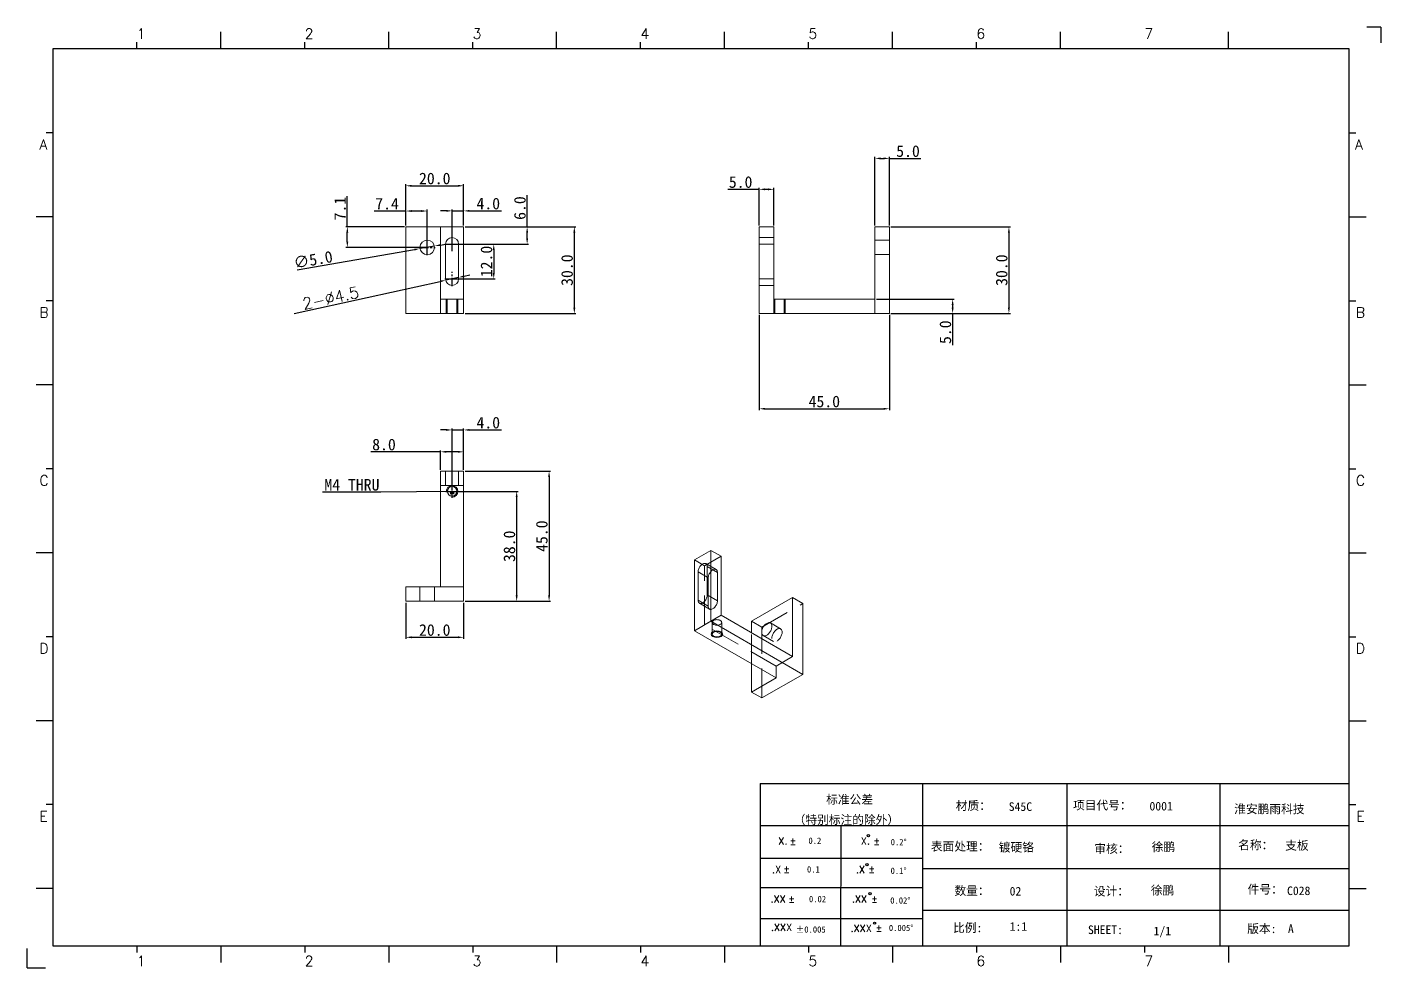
# Model space of a CAD drawing. Extents: x 83 to 30050, y -7164 to 695.
# Drawn here: x 17843.9 to 18312.3, y -1669.6 to -1344.2 of the extents above; entities that cross this region are included whole.
import ezdxf
from ezdxf.enums import TextEntityAlignment as Align

# ---------------------------------------------------------------- set-up
doc = ezdxf.new("R2010")
doc.units = 0
doc.header["$LTSCALE"] = 8
doc.header["$MEASUREMENT"] = 0
doc.header["$PDSIZE"] = 5
doc.linetypes.add('CENTER', pattern=[2, 1.25, -0.25, 0.25, -0.25])
doc.linetypes.add('HIDDEN', pattern=[1.905, 1.27, -0.635])
doc.layers.get('0').update_dxf_attribs({"linetype": 'CONTINUOUS'})
doc.layers.get('Defpoints').update_dxf_attribs({"linetype": 'CONTINUOUS'})
doc.layers.add('41', color=3, linetype='CONTINUOUS')
doc.layers.add('dim', color=82, linetype='CONTINUOUS', lineweight=9)
doc.layers.add('screw', color=33, linetype='CONTINUOUS', lineweight=13)
doc.styles.add('SIMPLEX', font='SIMPLEX')
doc.styles.get("Standard").update_dxf_attribs({"font": '', "height": 4})
doc.styles.add('TXT', font='txt.shx', dxfattribs={"bigfont": 'gbcbig.shx'})
doc.styles.get('Standard').set_extended_font_data('SimSun')
doc.dimstyles.new('ISO-25', dxfattribs={"dimtxt": 6, "dimasz": 2.5, "dimexe": 1.25, "dimexo": 0.625, "dimtad": 1, "dimdec": 1, "dimzin": 1, "dimdsep": 46, "dimtxsty": 'Standard', "dimcen": 2.5, "dimadec": 0, "dimazin": 0, "dimtm": 1e-09, "dimtfac": 1, "dimtdec": 1, "dimtmove": 0, "dimatfit": 3, "dimfxl": 1, "dimtolj": 1, "dimtzin": 0, "dimarcsym": 0})

# ---------------------------------------------------------------- blocks, each defined once
blk = doc.blocks.new('A$C0BB32EA6')
at = {"layer": '41'}
for p, q in [((90.21, 427.84), (90.21, 435.66)), ((168.4, 427.84), (168.4, 435.66)), ((168.4, 427.84), (168.4, 435.66)), ((168.4, 427.84), (168.4, 435.66)), ((246.58, 427.84), (246.58, 435.66)), ((246.58, 427.84), (246.58, 435.66)), ((324.77, 427.84), (324.77, 435.66)), ((402.96, 427.84), (402.96, 435.66)), ((481.15, 427.84), (481.15, 435.66)), ((559.34, 427.84), (559.34, 435.66)), ((51.11, 427.84), (51.11, 430.97)), ((129.3, 427.84), (129.3, 430.97)), ((129.3, 427.84), (129.3, 430.97)), ((129.3, 427.84), (129.3, 430.97)), ((207.49, 427.84), (207.49, 430.97)), ((207.49, 427.84), (207.49, 430.97)), ((285.68, 427.84), (285.68, 430.97)), ((363.87, 427.84), (363.87, 430.97)), ((442.06, 427.84), (442.06, 430.97)), ((615.63, 427.84), (12.02, 427.84)), ((12.02, 427.84), (12.02, 10.32)), ((615.63, 10.32), (615.63, 427.84)), ((12.02, 388.75), (8.89, 388.75)), ((615.63, 388.75), (618.76, 388.75)), ((12.02, 349.66), (4.2, 349.66)), ((615.63, 349.66), (623.45, 349.66)), ((12.02, 310.56), (8.89, 310.56)), ((615.63, 310.56), (618.76, 310.56)), ((12.02, 271.47), (4.2, 271.47)), ((615.63, 271.47), (623.45, 271.47)), ((12.02, 232.37), (8.89, 232.37)), ((615.63, 232.37), (618.76, 232.37)), ((12.02, 193.28), (4.2, 193.28)), ((615.63, 193.28), (623.45, 193.28)), ((12.02, 154.18), (8.89, 154.18)), ((615.63, 154.18), (618.76, 154.18)), ((12.02, 115.09), (4.2, 115.09)), ((615.63, 115.09), (623.45, 115.09)), ((341.34, 85.85), (615.63, 85.85)), ((341.34, 85.85), (341.34, 10.32)), ((416.87, 85.85), (416.87, 10.32)), ((484.16, 85.85), (484.16, 10.32)), ((555.4, 85.7), (555.4, 10.17)), ((12.02, 76), (8.89, 76)), ((615.63, 76), (618.76, 76)), ((615.63, 66.14), (341.34, 66.14)), ((378.86, 10.02), (379.1, 65.84)), ((341.34, 51.12), (416.87, 51.12)), ((615.63, 46.17), (416.87, 46.17)), ((12.02, 36.9), (4.2, 36.9)), ((341.34, 37.5), (401.12, 37.5)), ((341.34, 37.5), (416.87, 37.5)), ((615.63, 36.9), (623.45, 36.9)), ((615.63, 26.74), (416.87, 26.74)), ((341.34, 23.05), (401.87, 23.05)), ((341.34, 23.05), (401.87, 23.05)), ((341.34, 23.05), (401.87, 23.05)), ((341.34, 23.05), (401.87, 23.05)), ((341.34, 23.05), (401.87, 23.05)), ((341.34, 23.05), (416.87, 23.05)), ((12.02, 10.32), (615.63, 10.32)), ((51.11, 10.32), (51.11, 7.19)), ((90.21, 10.32), (90.21, 2.5)), ((129.3, 10.32), (129.3, 7.19)), ((168.4, 10.32), (168.4, 2.5)), ((207.49, 10.32), (207.49, 7.19)), ((246.58, 10.32), (246.58, 2.5)), ((285.68, 10.32), (285.68, 7.19)), ((324.77, 10.32), (324.77, 2.5)), ((326.34, 10.32), (401.87, 10.32)), ((363.87, 10.32), (363.87, 7.19)), ((402.96, 10.32), (402.96, 2.5)), ((442.06, 10.32), (442.06, 7.19)), ((481.15, 10.32), (481.15, 2.5)), ((520.24, 10.32), (520.24, 7.19)), ((559.34, 10.32), (559.34, 2.5))]:
    blk.add_line(p, q, dxfattribs=at)
at = {"layer": '41', "linetype": 'Continuous'}
for p, q in [((630.37, 437.94), (623.79, 437.94)), ((630.37, 437.94), (630.37, 430.59)), ((0, 0), (0, 8.98)), ((0, 0), (8.64, 0))]:
    blk.add_line(p, q, dxfattribs=at)
at = {"layer": '41'}
for centre in [(391.73, 61.61), (391.07, 48.04), (392.49, 34.54), (394.6, 20.83)]:
    blk.add_circle(centre, 0.516, dxfattribs=at)
at = {"layer": '41', "style": 'SIMPLEX'}
for s, height, p in [('1', 4.69, (51.11, 432.54)), ('2', 4.69, (129.3, 432.54)), ('3', 4.69, (207.49, 432.54)), ('4', 4.69, (285.68, 432.54)), ('5', 4.69, (363.87, 432.54)), ('6', 4.69, (442.06, 432.54)), ('7', 4.69, (520.24, 432.54)), ('A', 4.75, (5.76, 380.93)), ('A', 4.75, (618.27, 380.93)), ('B', 4.75, (5.76, 302.74)), ('B', 4.75, (618.72, 302.74)), ('C', 4.75, (5.76, 224.55)), ('C', 4.75, (618.72, 224.55)), ('D', 4.75, (5.76, 146.37)), ('D', 4.75, (618.72, 146.37)), ('E', 4.75, (5.76, 68.18)), ('E', 4.75, (618.95, 68.18)), ('X.', 3.284, (349.84, 57.49)), ('%%p', 3.284, (355.04, 57.36)), ('X.', 3.284, (388.21, 57.49)), ('%%p', 3.284, (394.07, 57.36)), ('.X', 3.284, (346.89, 44.16)), ('%%p', 3.284, (352.09, 44.33)), ('.X', 3.284, (385.9, 44.16)), ('%%p', 3.284, (391.76, 44.33)), ('.XX', 3.284, (346.2, 30.42)), ('%%p', 3.284, (354.44, 30.46)), ('.XX', 3.284, (384.11, 30.42)), ('%%p', 3.284, (393.01, 30.46)), ('.XXX', 3.284, (383.48, 16.83)), ('%%p', 3.284, (395.11, 16.95)), ('1', 4.69, (51.11, 0.87)), ('2', 4.69, (129.3, 0.87)), ('3', 4.69, (207.49, 0.87)), ('4', 4.69, (285.68, 0.87)), ('5', 4.69, (363.87, 0.87)), ('6', 4.69, (442.06, 0.87)), ('7', 4.69, (520.24, 0.87))]:
    blk.add_text(s, height=height, dxfattribs=at).set_placement(p)
at = {"layer": '41', "linetype": 'Continuous'}
for s, p in [('标准公差', (372.08, 76.36)), ('材质：', (432.42, 73.5)), ('项目代号：', (486.99, 73.71)), ('淮安鹏雨科技', (562.04, 71.96)), ('（特别标注的除外）', (356.94, 66.94)), ('表面处理：', (420.83, 54.55)), ('审核：', (496.9, 53.5)), ('名称：', (563.9, 55.18)), ('数量：', (431.79, 33.91)), ('设计：', (496.69, 33.7)), ('件号：', (568.32, 34.55)), ('比例:', (431.16, 16.65)), ('SHEET:', (493.95, 15.75)), ('1/1', (524.5, 15.18)), ('版本:', (568.11, 16.23))]:
    blk.add_text(s, height=4, dxfattribs=at).set_placement(p)
at = {"layer": '41'}
for s, p in [('0.2', (363.82, 57.75)), ('0.2%%D', (402.12, 57.11)), ('0.1', (363.14, 44.41)), ('0.1%%D', (402.07, 43.76)), ('0.02', (364.07, 30.58)), ('0.02%%D', (401.9, 29.93)), ('0.005%%D', (401.27, 17.16))]:
    blk.add_text(s, height=2.929, dxfattribs=at).set_placement(p)
at = {"layer": '41', "style": 'SIMPLEX'}
blk.add_text('.XXX', height=3.284, dxfattribs=at).set_placement((351.31, 18.87), align=Align.MIDDLE_CENTER)
at = {"layer": '41'}
blk.add_text('%%P0.005', height=2.929, dxfattribs=at).set_placement((364.87, 17.89), align=Align.MIDDLE_CENTER)
at = {"layer": '41', "linetype": 'Continuous'}
for tag, p in [('材质', (457.07, 73.08)), ('代号', (522.6, 73.29)), ('表面处理', (452.44, 54.13)), ('审核', (523.65, 54.34)), ('名称', (585.81, 54.97)), ('数量', (457.5, 33.7)), ('设计', (523.23, 34.13)), ('件号', (586.65, 33.91)), ('比例', (457.5, 17.28)), ('版本', (587.08, 16.23))]:
    blk.add_attdef(tag, p, '', height=4, dxfattribs=at)
blk = doc.blocks.new('*D804')
at = {"layer": 'Defpoints', "color": 0}
for p in [(17994.92, -1399.13), (17974.92, -1413.32), (17994.92, -1413.32)]:
    blk.add_point(p, dxfattribs=at)
at = {"layer": 'dim', "color": 0, "lineweight": -2}
for p, q in [((17974.92, -1412.82), (17974.92, -1398.63)), ((17976.92, -1399.13), (17992.92, -1399.13)), ((17994.92, -1412.82), (17994.92, -1398.63))]:
    blk.add_line(p, q, dxfattribs=at)
at = {"layer": 'dim', "color": 0}
for points in [[(17976.92, -1398.8), (17976.92, -1399.47), (17974.92, -1399.13)], [(17992.92, -1398.8), (17992.92, -1399.47), (17994.92, -1399.13)]]:
    blk.add_solid(points, dxfattribs=at)
at = {"layer": 'dim', "color": 0, "insert": (17984.92, -1396.63), "char_height": 4, "attachment_point": 5}
blk.add_mtext('\\A1;20.0', dxfattribs=at)
blk = doc.blocks.new('*D805')
at = {"layer": 'Defpoints', "color": 0}
for p in [(17994.92, -1413.32), (17994.92, -1443.32), (18033.21, -1443.32)]:
    blk.add_point(p, dxfattribs=at)
at = {"layer": 'dim', "color": 0, "lineweight": -2}
for p, q in [((17995.42, -1413.32), (18033.71, -1413.32)), ((18033.21, -1415.32), (18033.21, -1441.32)), ((17995.42, -1443.32), (18033.71, -1443.32))]:
    blk.add_line(p, q, dxfattribs=at)
at = {"layer": 'dim', "color": 0}
for points in [[(18032.88, -1415.32), (18033.55, -1415.32), (18033.21, -1413.32)], [(18032.88, -1441.32), (18033.55, -1441.32), (18033.21, -1443.32)]]:
    blk.add_solid(points, dxfattribs=at)
at = {"layer": 'dim', "color": 0, "insert": (18030.71, -1428.32), "char_height": 4, "attachment_point": 5, "rotation": 90}
blk.add_mtext('\\A1;30.0', dxfattribs=at)
blk = doc.blocks.new('*D806')
at = {"layer": 'Defpoints', "color": 0}
for p in [(17974.92, -1407.86), (17974.92, -1413.32), (17982.32, -1420.43)]:
    blk.add_point(p, dxfattribs=at)
at = {"layer": 'dim', "color": 0, "lineweight": -2}
for p, q in [((17974.92, -1407.86), (17963.94, -1407.86)), ((17974.92, -1412.82), (17974.92, -1407.36)), ((17980.32, -1407.86), (17976.92, -1407.86)), ((17982.32, -1419.93), (17982.32, -1407.36))]:
    blk.add_line(p, q, dxfattribs=at)
at = {"layer": 'dim', "color": 0}
for points in [[(17976.92, -1407.53), (17976.92, -1408.2), (17974.92, -1407.86)], [(17980.32, -1407.53), (17980.32, -1408.2), (17982.32, -1407.86)]]:
    blk.add_solid(points, dxfattribs=at)
at = {"layer": 'dim', "color": 0, "insert": (17968.43, -1405.36), "char_height": 4, "attachment_point": 5}
blk.add_mtext('\\A1;7.4', dxfattribs=at)
blk = doc.blocks.new('*D807')
at = {"layer": 'Defpoints', "color": 0}
for p in [(17954.68, -1413.32), (17974.92, -1413.32), (17982.32, -1420.43)]:
    blk.add_point(p, dxfattribs=at)
at = {"layer": 'dim', "color": 0, "lineweight": -2}
for p, q in [((17954.68, -1413.32), (17954.68, -1402.72)), ((17974.42, -1413.32), (17954.18, -1413.32)), ((17954.68, -1418.43), (17954.68, -1415.32)), ((17981.82, -1420.43), (17954.18, -1420.43))]:
    blk.add_line(p, q, dxfattribs=at)
at = {"layer": 'dim', "color": 0}
for points in [[(17954.34, -1415.32), (17955.01, -1415.32), (17954.68, -1413.32)], [(17954.34, -1418.43), (17955.01, -1418.43), (17954.68, -1420.43)]]:
    blk.add_solid(points, dxfattribs=at)
at = {"layer": 'dim', "color": 0, "insert": (17952.18, -1407.02), "char_height": 4, "attachment_point": 5, "rotation": 90}
blk.add_mtext('\\A1;7.1', dxfattribs=at)
blk = doc.blocks.new('*D808')
at = {"layer": 'Defpoints', "color": 0}
for p in [(17994.92, -1413.32), (18016.89, -1413.32), (17990.92, -1419.32)]:
    blk.add_point(p, dxfattribs=at)
at = {"layer": 'dim', "color": 0, "lineweight": -2}
for p, q in [((18016.89, -1413.32), (18016.89, -1402.35)), ((17995.42, -1413.32), (18017.39, -1413.32)), ((18016.89, -1417.32), (18016.89, -1415.32)), ((17991.42, -1419.32), (18017.39, -1419.32))]:
    blk.add_line(p, q, dxfattribs=at)
at = {"layer": 'dim', "color": 0}
for points in [[(18016.55, -1415.32), (18017.22, -1415.32), (18016.89, -1413.32)], [(18016.55, -1417.32), (18017.22, -1417.32), (18016.89, -1419.32)]]:
    blk.add_solid(points, dxfattribs=at)
at = {"layer": 'dim', "color": 0, "insert": (18014.39, -1406.84), "char_height": 4, "attachment_point": 5, "rotation": 90}
blk.add_mtext('\\A1;6.0', dxfattribs=at)
blk = doc.blocks.new('*D809')
at = {"layer": 'Defpoints', "color": 0}
for p in [(17990.92, -1419.32), (17990.92, -1431.32), (18005.33, -1431.32)]:
    blk.add_point(p, dxfattribs=at)
at = {"layer": 'dim', "color": 0, "lineweight": -2}
for p, q in [((17991.42, -1419.32), (18005.83, -1419.32)), ((18005.33, -1421.32), (18005.33, -1429.32)), ((17991.42, -1431.32), (18005.83, -1431.32))]:
    blk.add_line(p, q, dxfattribs=at)
at = {"layer": 'dim', "color": 0}
for points in [[(18005, -1421.32), (18005.66, -1421.32), (18005.33, -1419.32)], [(18005, -1429.32), (18005.66, -1429.32), (18005.33, -1431.32)]]:
    blk.add_solid(points, dxfattribs=at)
at = {"layer": 'dim', "color": 0, "insert": (18002.83, -1425.32), "char_height": 4, "attachment_point": 5, "rotation": 90}
blk.add_mtext('\\A1;12.0', dxfattribs=at)
blk = doc.blocks.new('*D810')
at = {"layer": 'Defpoints', "color": 0}
for p in [(17994.92, -1407.81), (17994.92, -1413.32), (17990.92, -1419.32)]:
    blk.add_point(p, dxfattribs=at)
at = {"layer": 'dim', "color": 0, "lineweight": -2}
for p, q in [((17988.92, -1407.81), (17986.92, -1407.81)), ((17990.92, -1418.82), (17990.92, -1407.31)), ((17990.92, -1407.81), (17994.92, -1407.81)), ((17994.92, -1412.82), (17994.92, -1407.31)), ((17996.92, -1407.81), (18007.96, -1407.81))]:
    blk.add_line(p, q, dxfattribs=at)
at = {"layer": 'dim', "color": 0}
for points in [[(17988.92, -1407.48), (17988.92, -1408.15), (17990.92, -1407.81)], [(17996.92, -1407.48), (17996.92, -1408.15), (17994.92, -1407.81)]]:
    blk.add_solid(points, dxfattribs=at)
at = {"layer": 'dim', "color": 0, "insert": (18003.44, -1405.31), "char_height": 4, "attachment_point": 5}
blk.add_mtext('\\A1;4.0', dxfattribs=at)
blk = doc.blocks.new('*D811')
at = {"layer": 'Defpoints', "color": 0}
for p in [(17988.72, -1431.8), (17993.12, -1430.84)]:
    blk.add_point(p, dxfattribs=at)
at = {"layer": 'dim', "color": 0, "lineweight": -2}
for p, q in [((17936.28, -1443.26), (17986.77, -1432.23)), ((17993.12, -1430.84), (17988.72, -1431.8)), ((17995.07, -1430.42), (17997.02, -1429.99))]:
    blk.add_line(p, q, dxfattribs=at)
at = {"layer": 'dim', "color": 0}
for points in [[(17986.7, -1431.91), (17986.84, -1432.56), (17988.72, -1431.8)], [(17995, -1430.09), (17995.14, -1430.74), (17993.12, -1430.84)]]:
    blk.add_solid(points, dxfattribs=at)
at = {"layer": 'dim', "color": 0, "insert": (17947.18, -1438.32), "char_height": 4, "attachment_point": 5, "rotation": 12.3206}
blk.add_mtext('\\A1;{\\Ftxt,bigfont|c134; 2-∅4.5}', dxfattribs=at)
blk = doc.blocks.new('*D812')
at = {"layer": 'Defpoints', "color": 0}
for p in [(17979.86, -1420.85), (17984.78, -1420)]:
    blk.add_point(p, dxfattribs=at)
at = {"layer": 'dim', "color": 0, "lineweight": -2}
for p, q in [((17937.34, -1428.17), (17977.88, -1421.19)), ((17984.78, -1420), (17979.86, -1420.85)), ((17986.75, -1419.66), (17988.72, -1419.32))]:
    blk.add_line(p, q, dxfattribs=at)
at = {"layer": 'dim', "color": 0}
for points in [[(17977.83, -1420.86), (17977.94, -1421.52), (17979.86, -1420.85)], [(17986.7, -1419.33), (17986.81, -1419.99), (17984.78, -1420)]]:
    blk.add_solid(points, dxfattribs=at)
at = {"layer": 'dim', "color": 0, "insert": (17942.85, -1424.69), "char_height": 4, "attachment_point": 5, "rotation": 9.7728}
blk.add_mtext('\\A1;∅5.0', dxfattribs=at)
blk = doc.blocks.new('*D813')
at = {"layer": 'Defpoints', "color": 0}
for p in [(18097.2, -1443.32), (18142.2, -1443.32), (18142.2, -1476.26)]:
    blk.add_point(p, dxfattribs=at)
at = {"layer": 'dim', "color": 0, "lineweight": -2}
for p, q in [((18097.2, -1443.82), (18097.2, -1476.76)), ((18142.2, -1443.82), (18142.2, -1476.76)), ((18099.2, -1476.26), (18140.2, -1476.26))]:
    blk.add_line(p, q, dxfattribs=at)
at = {"layer": 'dim', "color": 0}
for points in [[(18099.2, -1475.92), (18099.2, -1476.59), (18097.2, -1476.26)], [(18140.2, -1475.92), (18140.2, -1476.59), (18142.2, -1476.26)]]:
    blk.add_solid(points, dxfattribs=at)
at = {"layer": 'dim', "color": 0, "insert": (18119.7, -1473.76), "char_height": 4, "attachment_point": 5}
blk.add_mtext('\\A1;45.0', dxfattribs=at)
blk = doc.blocks.new('*D814')
at = {"layer": 'Defpoints', "color": 0}
for p in [(18142.2, -1413.32), (18142.2, -1443.32), (18183.56, -1443.32)]:
    blk.add_point(p, dxfattribs=at)
at = {"layer": 'dim', "color": 0, "lineweight": -2}
for p, q in [((18142.7, -1413.32), (18184.06, -1413.32)), ((18183.56, -1415.32), (18183.56, -1441.32)), ((18142.7, -1443.32), (18184.06, -1443.32))]:
    blk.add_line(p, q, dxfattribs=at)
at = {"layer": 'dim', "color": 0}
for points in [[(18183.23, -1415.32), (18183.89, -1415.32), (18183.56, -1413.32)], [(18183.23, -1441.32), (18183.89, -1441.32), (18183.56, -1443.32)]]:
    blk.add_solid(points, dxfattribs=at)
at = {"layer": 'dim', "color": 0, "insert": (18181.06, -1428.32), "char_height": 4, "attachment_point": 5, "rotation": 90}
blk.add_mtext('\\A1;30.0', dxfattribs=at)
blk = doc.blocks.new('*D815')
at = {"layer": 'Defpoints', "color": 0}
for p in [(18142.2, -1389.66), (18137.2, -1413.32), (18142.2, -1413.32)]:
    blk.add_point(p, dxfattribs=at)
at = {"layer": 'dim', "color": 0, "lineweight": -2}
for p, q in [((18137.2, -1412.82), (18137.2, -1389.17)), ((18139.2, -1389.66), (18140.2, -1389.66)), ((18142.2, -1412.82), (18142.2, -1389.17)), ((18142.2, -1389.66), (18153.11, -1389.66))]:
    blk.add_line(p, q, dxfattribs=at)
at = {"layer": 'dim', "color": 0}
for points in [[(18139.2, -1389.33), (18139.2, -1390), (18137.2, -1389.66)], [(18140.2, -1389.33), (18140.2, -1390), (18142.2, -1389.66)]]:
    blk.add_solid(points, dxfattribs=at)
at = {"layer": 'dim', "color": 0, "insert": (18148.65, -1387.17), "char_height": 4, "attachment_point": 5}
blk.add_mtext('\\A1;5.0', dxfattribs=at)
blk = doc.blocks.new('*D816')
at = {"layer": 'Defpoints', "color": 0}
for p in [(18097.2, -1400.37), (18097.2, -1413.32), (18102.2, -1413.32)]:
    blk.add_point(p, dxfattribs=at)
at = {"layer": 'dim', "color": 0, "lineweight": -2}
for p, q in [((18097.2, -1400.37), (18086.29, -1400.37)), ((18097.2, -1412.82), (18097.2, -1399.87)), ((18100.2, -1400.37), (18099.2, -1400.37)), ((18102.2, -1412.82), (18102.2, -1399.87))]:
    blk.add_line(p, q, dxfattribs=at)
at = {"layer": 'dim', "color": 0}
for points in [[(18099.2, -1400.03), (18099.2, -1400.7), (18097.2, -1400.37)], [(18100.2, -1400.03), (18100.2, -1400.7), (18102.2, -1400.37)]]:
    blk.add_solid(points, dxfattribs=at)
at = {"layer": 'dim', "color": 0, "insert": (18090.74, -1397.87), "char_height": 4, "attachment_point": 5}
blk.add_mtext('\\A1;5.0', dxfattribs=at)
blk = doc.blocks.new('*D817')
at = {"layer": 'Defpoints', "color": 0}
for p in [(18137.2, -1438.32), (18142.2, -1443.32), (18164.09, -1443.32)]:
    blk.add_point(p, dxfattribs=at)
at = {"layer": 'dim', "color": 0, "lineweight": -2}
for p, q in [((18137.7, -1438.32), (18164.59, -1438.32)), ((18164.09, -1440.32), (18164.09, -1441.32)), ((18142.7, -1443.32), (18164.59, -1443.32)), ((18164.09, -1443.32), (18164.09, -1454.24))]:
    blk.add_line(p, q, dxfattribs=at)
at = {"layer": 'dim', "color": 0}
for points in [[(18163.76, -1440.32), (18164.42, -1440.32), (18164.09, -1438.32)], [(18163.76, -1441.32), (18164.42, -1441.32), (18164.09, -1443.32)]]:
    blk.add_solid(points, dxfattribs=at)
at = {"layer": 'dim', "color": 0, "insert": (18161.59, -1449.78), "char_height": 4, "attachment_point": 5, "rotation": 90}
blk.add_mtext('\\A1;5.0', dxfattribs=at)
blk = doc.blocks.new('*D818')
at = {"layer": 'Defpoints', "color": 0}
for p in [(17994.92, -1497.82), (17994.92, -1542.82), (18024.48, -1542.82)]:
    blk.add_point(p, dxfattribs=at)
at = {"layer": 'dim', "color": 0, "lineweight": -2}
for p, q in [((17995.42, -1497.82), (18024.98, -1497.82)), ((18024.48, -1499.82), (18024.48, -1540.82)), ((17995.42, -1542.82), (18024.98, -1542.82))]:
    blk.add_line(p, q, dxfattribs=at)
at = {"layer": 'dim', "color": 0}
for points in [[(18024.14, -1499.82), (18024.81, -1499.82), (18024.48, -1497.82)], [(18024.14, -1540.82), (18024.81, -1540.82), (18024.48, -1542.82)]]:
    blk.add_solid(points, dxfattribs=at)
at = {"layer": 'dim', "color": 0, "insert": (18021.98, -1520.32), "char_height": 4, "attachment_point": 5, "rotation": 90}
blk.add_mtext('\\A1;45.0', dxfattribs=at)
blk = doc.blocks.new('*D819')
at = {"layer": 'Defpoints', "color": 0}
for p in [(17990.92, -1504.82), (17994.92, -1542.82), (18013.26, -1542.82)]:
    blk.add_point(p, dxfattribs=at)
at = {"layer": 'dim', "color": 0, "lineweight": -2}
for p, q in [((17991.42, -1504.82), (18013.76, -1504.82)), ((18013.26, -1506.82), (18013.26, -1540.82)), ((17995.42, -1542.82), (18013.76, -1542.82))]:
    blk.add_line(p, q, dxfattribs=at)
at = {"layer": 'dim', "color": 0}
for points in [[(18012.93, -1506.82), (18013.6, -1506.82), (18013.26, -1504.82)], [(18012.93, -1540.82), (18013.6, -1540.82), (18013.26, -1542.82)]]:
    blk.add_solid(points, dxfattribs=at)
at = {"layer": 'dim', "color": 0, "insert": (18010.76, -1523.82), "char_height": 4, "attachment_point": 5, "rotation": 90}
blk.add_mtext('\\A1;38.0', dxfattribs=at)
blk = doc.blocks.new('*D820')
at = {"layer": 'Defpoints', "color": 0}
for p in [(17994.92, -1483.58), (17994.92, -1497.82), (17990.92, -1504.82)]:
    blk.add_point(p, dxfattribs=at)
at = {"layer": 'dim', "color": 0, "lineweight": -2}
for p, q in [((17988.92, -1483.58), (17986.92, -1483.58)), ((17990.92, -1504.32), (17990.92, -1483.08)), ((17990.92, -1483.58), (17994.92, -1483.58)), ((17994.92, -1497.32), (17994.92, -1483.08)), ((17996.92, -1483.58), (18007.96, -1483.58))]:
    blk.add_line(p, q, dxfattribs=at)
at = {"layer": 'dim', "color": 0}
for points in [[(17988.92, -1483.25), (17988.92, -1483.92), (17990.92, -1483.58)], [(17996.92, -1483.25), (17996.92, -1483.92), (17994.92, -1483.58)]]:
    blk.add_solid(points, dxfattribs=at)
at = {"layer": 'dim', "color": 0, "insert": (18003.44, -1481.08), "char_height": 4, "attachment_point": 5}
blk.add_mtext('\\A1;4.0', dxfattribs=at)
blk = doc.blocks.new('*D821')
at = {"layer": 'Defpoints', "color": 0}
for p in [(17994.92, -1491.15), (17986.92, -1497.82), (17994.92, -1497.82)]:
    blk.add_point(p, dxfattribs=at)
at = {"layer": 'dim', "color": 0, "lineweight": -2}
for p, q in [((17986.92, -1491.15), (17962.86, -1491.15)), ((17986.92, -1497.32), (17986.92, -1490.65)), ((17992.92, -1491.15), (17988.92, -1491.15)), ((17994.92, -1497.32), (17994.92, -1490.65))]:
    blk.add_line(p, q, dxfattribs=at)
at = {"layer": 'dim', "color": 0}
for points in [[(17988.92, -1490.81), (17988.92, -1491.48), (17986.92, -1491.15)], [(17992.92, -1490.81), (17992.92, -1491.48), (17994.92, -1491.15)]]:
    blk.add_solid(points, dxfattribs=at)
at = {"layer": 'dim', "color": 0, "insert": (17967.36, -1488.65), "char_height": 4, "attachment_point": 5}
blk.add_mtext('\\A1;8.0', dxfattribs=at)
blk = doc.blocks.new('*D822')
at = {"layer": 'Defpoints', "color": 0}
for p in [(17974.92, -1542.82), (17994.92, -1542.82), (17994.92, -1555.3)]:
    blk.add_point(p, dxfattribs=at)
at = {"layer": 'dim', "color": 0, "lineweight": -2}
for p, q in [((17974.92, -1543.32), (17974.92, -1555.8)), ((17994.92, -1543.32), (17994.92, -1555.8)), ((17976.92, -1555.3), (17992.92, -1555.3))]:
    blk.add_line(p, q, dxfattribs=at)
at = {"layer": 'dim', "color": 0}
for points in [[(17976.92, -1554.96), (17976.92, -1555.63), (17974.92, -1555.3)], [(17992.92, -1554.96), (17992.92, -1555.63), (17994.92, -1555.3)]]:
    blk.add_solid(points, dxfattribs=at)
at = {"layer": 'dim', "color": 0, "insert": (17984.92, -1552.8), "char_height": 4, "attachment_point": 5}
blk.add_mtext('\\A1;20.0', dxfattribs=at)
blk = doc.blocks.new('screw_m4_l')
at = {"layer": 'screw', "color": 1, "linetype": 'CENTER', "ltscale": 0.254}
for p, q in [((-2.2, 0), (2.2, 0)), ((0, -2.2), (0, 2.2))]:
    blk.add_line(p, q, dxfattribs=at)
at = {"layer": 'screw', "color": 33, "linetype": 'Continuous'}
blk.add_circle((0, 0), 1.65, dxfattribs=at)
at = {"layer": 'screw', "color": 92, "linetype": 'Continuous'}
blk.add_arc((0, 0), 2, 270, 180, dxfattribs=at)
at = {"layer": 'screw', "color": 6, "linetype": 'Continuous', "style": 'TXT'}
blk.add_text('M4', height=0.8, dxfattribs=at).set_placement((-0.68, -1))

msp = doc.modelspace()

# ---------------------------------------------------------------- linework, layer by layer
at = {"color": 7, "linetype": 'Continuous', "lineweight": 15}
for p, q in [((17974.919, -1443.324), (17974.919, -1413.324)), ((17974.919, -1413.324), (17986.919, -1413.324)), ((17986.919, -1413.324), (17994.919, -1413.324)), ((17986.919, -1443.324), (17986.919, -1413.324)), ((17994.919, -1443.324), (17994.919, -1413.324)), ((18097.196, -1443.324), (18097.196, -1413.324)), ((18097.196, -1413.324), (18102.196, -1413.324)), ((18102.196, -1438.324), (18102.196, -1413.324)), ((18137.196, -1413.324), (18137.196, -1438.324)), ((18142.196, -1413.324), (18137.196, -1413.324)), ((18142.196, -1413.324), (18142.196, -1443.324)), ((17988.669, -1419.324), (17988.669, -1431.324)), ((17993.169, -1431.324), (17993.169, -1419.324)), ((18137.196, -1438.324), (18102.196, -1438.324)), ((17986.919, -1443.324), (17974.919, -1443.324)), ((17994.919, -1443.324), (17986.919, -1443.324)), ((18142.196, -1443.324), (18097.196, -1443.324)), ((17994.919, -1497.817), (17986.919, -1497.817)), ((17986.919, -1497.817), (17986.919, -1537.817)), ((17994.919, -1542.817), (17994.919, -1497.817)), ((18074.763, -1528.506), (18080.42, -1525.24)), ((18080.42, -1549.736), (18080.42, -1525.24)), ((18080.42, -1525.24), (18083.955, -1527.281)), ((18074.763, -1553.002), (18074.763, -1528.506)), ((18079.182, -1540.652), (18079.182, -1530.854)), ((18083.955, -1547.695), (18083.955, -1527.281)), ((18076, -1532.691), (18076, -1542.489)), ((17974.919, -1542.817), (17974.919, -1537.817)), ((17986.919, -1537.817), (17974.919, -1537.817)), ((17994.919, -1542.817), (17974.919, -1542.817)), ((18094.562, -1549.732), (18108.704, -1541.568)), ((18108.704, -1541.568), (18108.704, -1561.982)), ((18112.24, -1543.609), (18108.704, -1541.568)), ((18112.24, -1543.609), (18112.24, -1568.106)), ((18080.42, -1549.736), (18074.763, -1553.002)), ((18112.24, -1568.106), (18080.42, -1549.736)), ((18108.704, -1561.982), (18083.955, -1547.695)), ((18094.562, -1553.818), (18094.562, -1549.732)), ((18074.763, -1553.002), (18103.047, -1569.33)), ((18094.562, -1574.229), (18094.562, -1564.432)), ((18112.24, -1568.106), (18098.097, -1576.27)), ((18103.047, -1569.33), (18094.562, -1574.229)), ((18098.097, -1576.27), (18094.562, -1574.229))]:
    msp.add_line(p, q, dxfattribs=at)
at = {"color": 1, "linetype": 'CENTER', "ltscale": 0.3175}
for p, q in [((17982.319, -1423.177), (17982.319, -1417.677)), ((17979.569, -1420.427), (17985.069, -1420.427))]:
    msp.add_line(p, q, dxfattribs=at)
at = {"color": 1, "linetype": 'CENTER', "ltscale": 0.28575}
for p, q in [((17990.919, -1421.799), (17990.919, -1416.849)), ((17988.444, -1419.324), (17993.394, -1419.324)), ((17988.444, -1431.324), (17993.394, -1431.324)), ((17990.919, -1433.799), (17990.919, -1428.849))]:
    msp.add_line(p, q, dxfattribs=at)
at = {"color": 7, "linetype": 'HIDDEN', "lineweight": 0}
for p, q in [((18102.196, -1417.074), (18097.196, -1417.074)), ((18142.196, -1417.927), (18137.196, -1417.927)), ((18102.196, -1419.324), (18097.196, -1419.324)), ((18137.196, -1422.927), (18142.196, -1422.927)), ((18102.196, -1431.324), (18097.196, -1431.324)), ((18097.196, -1433.574), (18102.196, -1433.574)), ((17994.919, -1438.324), (17986.919, -1438.324)), ((17992.919, -1438.324), (17988.919, -1438.324)), ((17989.269, -1438.324), (17989.269, -1443.324)), ((17992.569, -1443.324), (17992.569, -1438.324)), ((18106.196, -1438.324), (18102.196, -1438.324)), ((18102.546, -1438.324), (18102.546, -1443.324)), ((18105.846, -1443.324), (18105.846, -1438.324)), ((18137.196, -1443.324), (18137.196, -1438.324)), ((17988.669, -1502.817), (17988.669, -1497.817)), ((17993.169, -1502.817), (17993.169, -1497.817)), ((17994.919, -1502.817), (17986.919, -1502.817)), ((18078.298, -1530.547), (18074.763, -1528.506)), ((18083.955, -1527.281), (18078.298, -1530.547)), ((18078.298, -1550.96), (18078.298, -1530.547)), ((18082.252, -1531.865), (18078.716, -1529.824)), ((18082.718, -1532.895), (18079.182, -1530.854)), ((18079.536, -1534.732), (18079.182, -1534.528)), ((18079.536, -1534.732), (18079.536, -1544.53)), ((18082.718, -1542.693), (18082.718, -1532.895)), ((17979.819, -1537.817), (17979.819, -1542.817)), ((17984.819, -1542.817), (17984.819, -1537.817)), ((17986.919, -1537.817), (17994.919, -1537.817)), ((18082.718, -1542.693), (18079.182, -1540.652)), ((18076.466, -1543.519), (18080.002, -1545.56)), ((18079.536, -1544.53), (18077.592, -1543.408)), ((18098.097, -1551.773), (18112.24, -1543.609)), ((18083.955, -1547.695), (18078.298, -1550.96)), ((18080.891, -1550.144), (18080.891, -1554.227)), ((18084.191, -1554.227), (18084.191, -1550.144)), ((18098.097, -1551.773), (18094.562, -1549.732)), ((18103.047, -1565.247), (18078.298, -1550.96)), ((18094.562, -1564.432), (18094.562, -1553.818)), ((18098.097, -1576.27), (18098.097, -1551.773)), ((18098.545, -1554.676), (18102.08, -1556.717)), ((18104.58, -1552.387), (18101.044, -1550.346)), ((18103.047, -1565.247), (18108.704, -1561.982)), ((18103.047, -1569.33), (18103.047, -1565.247))]:
    msp.add_line(p, q, dxfattribs=at)
at = {"color": 7, "linetype": 'Continuous', "lineweight": 0}
for p, q in [((17988.919, -1443.324), (17988.919, -1438.324)), ((17992.919, -1443.324), (17992.919, -1438.324)), ((18102.196, -1443.324), (18102.196, -1438.324)), ((18106.196, -1443.324), (18106.196, -1438.324))]:
    msp.add_line(p, q, dxfattribs=at)
at = {"color": 1, "linetype": 'CENTER', "ltscale": 0.254}
for p, q in [((17990.919, -1507.017), (17990.919, -1502.617)), ((17988.719, -1504.817), (17993.119, -1504.817))]:
    msp.add_line(p, q, dxfattribs=at)
at = {"color": 8, "linetype": 'Continuous', "lineweight": 15}
for p, q in [((18079.182, -1534.528), (18076, -1532.691)), ((18077.592, -1543.408), (18076, -1542.489))]:
    msp.add_line(p, q, dxfattribs=at)
at = {"color": 7, "linetype": 'Continuous', "lineweight": 15, "flags": 128}
for points in [[(18079.182, -1530.854), (18079.168, -1530.612), (18079.123, -1530.392), (18079.051, -1530.198), (18078.951, -1530.033), (18078.825, -1529.9), (18078.677, -1529.803), (18078.509, -1529.742), (18078.323, -1529.718), (18078.124, -1529.733), (18077.915, -1529.787), (18077.7, -1529.877), (18077.483, -1530.002), (18077.268, -1530.16), (18077.059, -1530.349), (18076.859, -1530.564), (18076.674, -1530.801), (18076.505, -1531.056), (18076.357, -1531.325), (18076.232, -1531.602), (18076.132, -1531.883), (18076.059, -1532.161), (18076.015, -1532.432), (18076, -1532.691)], [(18076, -1542.489), (18076.015, -1542.731), (18076.059, -1542.951), (18076.132, -1543.145), (18076.232, -1543.31), (18076.357, -1543.443), (18076.505, -1543.54), (18076.674, -1543.601), (18076.859, -1543.624), (18077.059, -1543.609), (18077.268, -1543.556), (18077.483, -1543.466), (18077.7, -1543.341), (18077.915, -1543.183), (18078.124, -1542.994), (18078.323, -1542.779), (18078.509, -1542.542), (18078.677, -1542.286), (18078.825, -1542.018), (18078.951, -1541.741), (18079.051, -1541.46), (18079.123, -1541.182), (18079.168, -1540.911), (18079.182, -1540.652)], [(18099.794, -1554.552), (18100.016, -1554.408), (18100.234, -1554.234), (18100.445, -1554.033), (18100.646, -1553.808), (18100.834, -1553.562), (18101.005, -1553.3), (18101.157, -1553.026), (18101.287, -1552.743), (18101.394, -1552.457), (18101.476, -1552.171), (18101.531, -1551.891), (18101.559, -1551.621), (18101.559, -1551.364), (18101.531, -1551.126), (18101.476, -1550.909), (18101.394, -1550.718), (18101.287, -1550.555), (18101.157, -1550.423), (18101.005, -1550.324), (18100.834, -1550.26), (18100.646, -1550.23), (18100.445, -1550.237), (18100.234, -1550.28), (18100.016, -1550.358), (18099.794, -1550.469), (18099.573, -1550.613), (18099.355, -1550.787), (18099.144, -1550.989), (18098.943, -1551.214), (18098.755, -1551.459), (18098.584, -1551.721), (18098.432, -1551.996), (18098.302, -1552.279), (18098.195, -1552.565), (18098.113, -1552.851), (18098.058, -1553.131), (18098.03, -1553.401), (18098.03, -1553.658), (18098.058, -1553.896), (18098.113, -1554.112), (18098.195, -1554.303), (18098.302, -1554.466), (18098.432, -1554.598), (18098.584, -1554.697), (18098.755, -1554.762), (18098.943, -1554.791), (18099.144, -1554.785), (18099.355, -1554.742), (18099.573, -1554.664), (18099.794, -1554.552)], [(18083.708, -1553.553), (18083.511, -1553.456), (18083.29, -1553.378), (18083.051, -1553.321), (18082.799, -1553.286), (18082.541, -1553.274), (18082.283, -1553.286), (18082.031, -1553.321), (18081.792, -1553.378), (18081.571, -1553.456), (18081.374, -1553.553), (18081.206, -1553.667), (18081.071, -1553.794), (18080.972, -1553.932), (18080.911, -1554.078), (18080.891, -1554.227), (18080.911, -1554.376), (18080.972, -1554.521), (18081.071, -1554.659), (18081.206, -1554.786), (18081.374, -1554.9), (18081.571, -1554.997), (18081.792, -1555.075), (18082.031, -1555.133), (18082.283, -1555.167), (18082.541, -1555.179), (18082.799, -1555.167), (18083.051, -1555.133), (18083.29, -1555.075), (18083.511, -1554.997), (18083.708, -1554.9), (18083.876, -1554.786), (18084.011, -1554.659), (18084.11, -1554.521), (18084.171, -1554.376), (18084.191, -1554.227), (18084.171, -1554.078), (18084.11, -1553.932), (18084.011, -1553.794), (18083.876, -1553.667), (18083.708, -1553.553)]]:
    msp.add_lwpolyline(points, dxfattribs=at)
at = {"color": 7, "linetype": 'HIDDEN', "lineweight": 0, "flags": 128}
for points in [[(18082.718, -1532.895), (18082.703, -1532.653), (18082.659, -1532.433), (18082.586, -1532.239), (18082.486, -1532.074), (18082.361, -1531.941), (18082.213, -1531.844), (18082.044, -1531.783), (18081.859, -1531.759), (18081.66, -1531.775), (18081.451, -1531.828), (18081.235, -1531.918), (18081.018, -1532.043), (18080.803, -1532.201), (18080.594, -1532.39), (18080.395, -1532.605), (18080.209, -1532.842), (18080.041, -1533.097), (18079.893, -1533.366), (18079.767, -1533.643), (18079.668, -1533.924), (18079.595, -1534.202), (18079.551, -1534.473), (18079.536, -1534.732)], [(18079.536, -1544.53), (18079.551, -1544.772), (18079.595, -1544.992), (18079.668, -1545.186), (18079.767, -1545.351), (18079.893, -1545.484), (18080.041, -1545.581), (18080.209, -1545.642), (18080.395, -1545.666), (18080.594, -1545.65), (18080.803, -1545.597), (18081.018, -1545.507), (18081.235, -1545.382), (18081.451, -1545.224), (18081.66, -1545.035), (18081.859, -1544.82), (18082.044, -1544.583), (18082.213, -1544.328), (18082.361, -1544.059), (18082.486, -1543.782), (18082.586, -1543.501), (18082.659, -1543.223), (18082.703, -1542.952), (18082.718, -1542.693)], [(18083.708, -1549.47), (18083.511, -1549.373), (18083.29, -1549.295), (18083.051, -1549.238), (18082.799, -1549.203), (18082.541, -1549.191), (18082.283, -1549.203), (18082.031, -1549.238), (18081.792, -1549.295), (18081.571, -1549.373), (18081.374, -1549.47), (18081.206, -1549.584), (18081.071, -1549.711), (18080.972, -1549.85), (18080.911, -1549.995), (18080.891, -1550.144), (18080.911, -1550.293), (18080.972, -1550.438), (18081.071, -1550.576), (18081.206, -1550.704), (18081.374, -1550.817), (18081.571, -1550.915), (18081.792, -1550.993), (18082.031, -1551.05), (18082.283, -1551.085), (18082.541, -1551.096), (18082.799, -1551.085), (18083.051, -1551.05), (18083.29, -1550.993), (18083.511, -1550.915), (18083.708, -1550.817), (18083.876, -1550.704), (18084.011, -1550.576), (18084.11, -1550.438), (18084.171, -1550.293), (18084.191, -1550.144), (18084.171, -1549.995), (18084.11, -1549.85), (18084.011, -1549.711), (18083.876, -1549.584), (18083.708, -1549.47)], [(18103.33, -1556.593), (18103.552, -1556.449), (18103.77, -1556.275), (18103.981, -1556.074), (18104.182, -1555.849), (18104.369, -1555.603), (18104.54, -1555.341), (18104.692, -1555.067), (18104.823, -1554.784), (18104.93, -1554.498), (18105.011, -1554.212), (18105.066, -1553.932), (18105.094, -1553.662), (18105.094, -1553.405), (18105.066, -1553.167), (18105.011, -1552.95), (18104.93, -1552.759), (18104.823, -1552.596), (18104.692, -1552.464), (18104.54, -1552.365), (18104.369, -1552.301), (18104.182, -1552.271), (18103.981, -1552.278), (18103.77, -1552.321), (18103.552, -1552.399), (18103.33, -1552.51), (18103.108, -1552.654), (18102.89, -1552.828), (18102.679, -1553.03), (18102.478, -1553.255), (18102.291, -1553.5), (18102.12, -1553.762), (18101.968, -1554.037), (18101.837, -1554.32), (18101.73, -1554.606), (18101.649, -1554.892), (18101.594, -1555.172), (18101.566, -1555.442), (18101.566, -1555.699), (18101.594, -1555.937), (18101.649, -1556.153), (18101.73, -1556.344), (18101.837, -1556.507), (18101.968, -1556.639), (18102.12, -1556.739), (18102.291, -1556.803), (18102.478, -1556.832), (18102.679, -1556.826), (18102.89, -1556.783), (18103.108, -1556.705), (18103.33, -1556.593)]]:
    msp.add_lwpolyline(points, dxfattribs=at)
at = {"color": 7, "linetype": 'Continuous', "lineweight": 0, "flags": 128}
msp.add_lwpolyline([(18083.955, -1555.043), (18083.306, -1555.293), (18082.541, -1555.381), (18081.776, -1555.293), (18081.127, -1555.043), (18080.693, -1554.668), (18080.541, -1554.227), (18080.693, -1553.785), (18081.127, -1553.41), (18081.776, -1553.16), (18082.541, -1553.072), (18083.306, -1553.16), (18083.955, -1553.41), (18084.389, -1553.785), (18084.541, -1554.227), (18084.389, -1554.668), (18083.955, -1555.043)], dxfattribs=at)
at = {"color": 7, "linetype": 'Continuous', "lineweight": 15}
msp.add_circle((17982.319, -1420.427), 2.5, dxfattribs=at)
for centre, start, end in [((17990.919, -1419.324), 0, 180), ((17990.919, -1431.324), 180, 0)]:
    msp.add_arc(centre, 2.25, start, end, dxfattribs=at)

# ---------------------------------------------------------------- block references
at = {"layer": '41', "linetype": 'Continuous', "xscale": 0.7430083706881305, "yscale": 0.7430083706880168, "zscale": 0.7430083706880001}
msp.add_blockref('A$C0BB32EA6', (17843.885, -1669.643), dxfattribs=at).add_auto_attribs({'版本': 'A', '件号': 'C028', '名称': '支板', '设计': '徐鹏', '审核': '徐鹏', '代号': '0001', '比例': '1:1', '数量': '02', '表面处理': '镀硬铬', '材质': 'S45C'})
at = {"layer": 'screw'}
msp.add_blockref('screw_m4_l', (17990.919, -1504.817), dxfattribs=at)

# ---------------------------------------------------------------- texts
at = {"layer": 'dim', "insert": (17965.794, -1504.603), "char_height": 4, "attachment_point": 9}
msp.add_mtext('\\A1;M4 THRU', dxfattribs=at)

# ---------------------------------------------------------------- dimensions: what is measured, and where the dimension line sits
at = {"layer": 'dim'}
for base, p1, p2, picture, middle in [((18142.196, -1389.665), (18137.196, -1413.324), (18142.196, -1413.324), '*D815', (18148.652, -1387.165)), ((17994.919, -1399.133), (17974.919, -1413.324), (17994.919, -1413.324), '*D804', (17984.919, -1396.633)), ((18097.196, -1400.367), (18102.196, -1413.324), (18097.196, -1413.324), '*D816', (18090.741, -1397.868)), ((17974.919, -1407.863), (17982.319, -1420.427), (17974.919, -1413.324), '*D806', (17968.43, -1405.364)), ((17994.919, -1407.813), (17990.919, -1419.324), (17994.919, -1413.324), '*D810', (18003.441, -1405.313)), ((18142.196, -1476.258), (18097.196, -1443.324), (18142.196, -1443.324), '*D813', (18119.696, -1473.758)), ((17994.919, -1483.585), (17990.919, -1504.817), (17994.919, -1497.817), '*D820', (18003.441, -1481.085)), ((17994.919, -1555.296), (17974.919, -1542.817), (17994.919, -1542.817), '*D822', (17984.919, -1552.796))]:
    dim = msp.add_linear_dim(base=base, p1=p1, p2=p2, dimstyle='ISO-25', override={"dimtxt": 2.5, "dimasz": 2, "dimexe": 0.49975, "dimexo": 0.49975, "dimgap": 0.49975}, dxfattribs=at)
    dim.commit()
    dim.dimension.update_dxf_attribs({"geometry": picture, "text_midpoint": middle})
for base, p1, p2, picture, middle in [((17954.677, -1413.324), (17982.319, -1420.427), (17974.919, -1413.324), '*D807', (17952.177, -1407.025)), ((18016.888, -1413.324), (17990.919, -1419.324), (17994.919, -1413.324), '*D808', (18014.388, -1406.836)), ((18033.214, -1443.324), (17994.919, -1413.324), (17994.919, -1443.324), '*D805', (18030.714, -1428.324)), ((18183.561, -1443.324), (18142.196, -1413.324), (18142.196, -1443.324), '*D814', (18181.062, -1428.324)), ((18005.331, -1431.324), (17990.919, -1419.324), (17990.919, -1431.324), '*D809', (18002.831, -1425.324)), ((18164.089, -1443.324), (18137.196, -1438.324), (18142.196, -1443.324), '*D817', (18161.589, -1449.78)), ((18024.475, -1542.817), (17994.919, -1497.817), (17994.919, -1542.817), '*D818', (18021.976, -1520.317)), ((18013.264, -1542.817), (17990.919, -1504.817), (17994.919, -1542.817), '*D819', (18010.764, -1523.817))]:
    dim = msp.add_linear_dim(base=base, p1=p1, p2=p2, angle=90, dimstyle='ISO-25', override={"dimtxt": 2.5, "dimasz": 2, "dimexe": 0.49975, "dimexo": 0.49975, "dimgap": 0.49975}, dxfattribs=at)
    dim.commit()
    dim.dimension.update_dxf_attribs({"geometry": picture, "text_midpoint": middle})
dim = msp.add_diameter_dim_2p(p1=(17984.783, -1420.002), p2=(17979.855, -1420.851), dimstyle='ISO-25', override={"dimtxt": 2.5, "dimasz": 2, "dimexe": 0.49975, "dimexo": 0.49975, "dimgap": 0.49975}, dxfattribs=at)
dim.commit()
dim.dimension.update_dxf_attribs({"geometry": '*D812', "text_midpoint": (17943.275, -1427.151), "dimtype": 163})
dim = msp.add_diameter_dim_2p(p1=(17993.117, -1430.844), p2=(17988.721, -1431.805), text='{\\Ftxt,bigfont|c134; 2-<>}', dimstyle='ISO-25', override={"dimtxt": 2.5, "dimasz": 2, "dimexe": 0.49975, "dimexo": 0.49975, "dimgap": 0.49975}, dxfattribs=at)
dim.commit()
dim.dimension.update_dxf_attribs({"geometry": '*D811', "text_midpoint": (17947.714, -1440.761), "dimtype": 163})
dim = msp.add_linear_dim(base=(17994.919, -1491.146), p1=(17986.919, -1497.817), p2=(17994.919, -1497.817), dimstyle='ISO-25', override={"dimtxt": 2.5, "dimasz": 2, "dimexe": 0.49975, "dimexo": 0.49975, "dimgap": 0.49975}, dxfattribs=at)
dim.commit()
dim.dimension.update_dxf_attribs({"geometry": '*D821', "text_midpoint": (17967.358, -1491.146), "dimtype": 160})

# ---------------------------------------------------------------- leaders
at = {"layer": 'dim', "annotation_type": 0, "has_hookline": 1, "hookline_direction": 1, "text_width": 19.711}
msp.add_leader([(17990.954, -1504.817), (17966.294, -1505.103)], dimstyle='ISO-25', override={"dimtxt": 2.5, "dimasz": 2, "dimexe": 0.49975, "dimexo": 0.49975, "dimgap": 0.49975}, dxfattribs=at)

doc.saveas('drawing.dxf')
